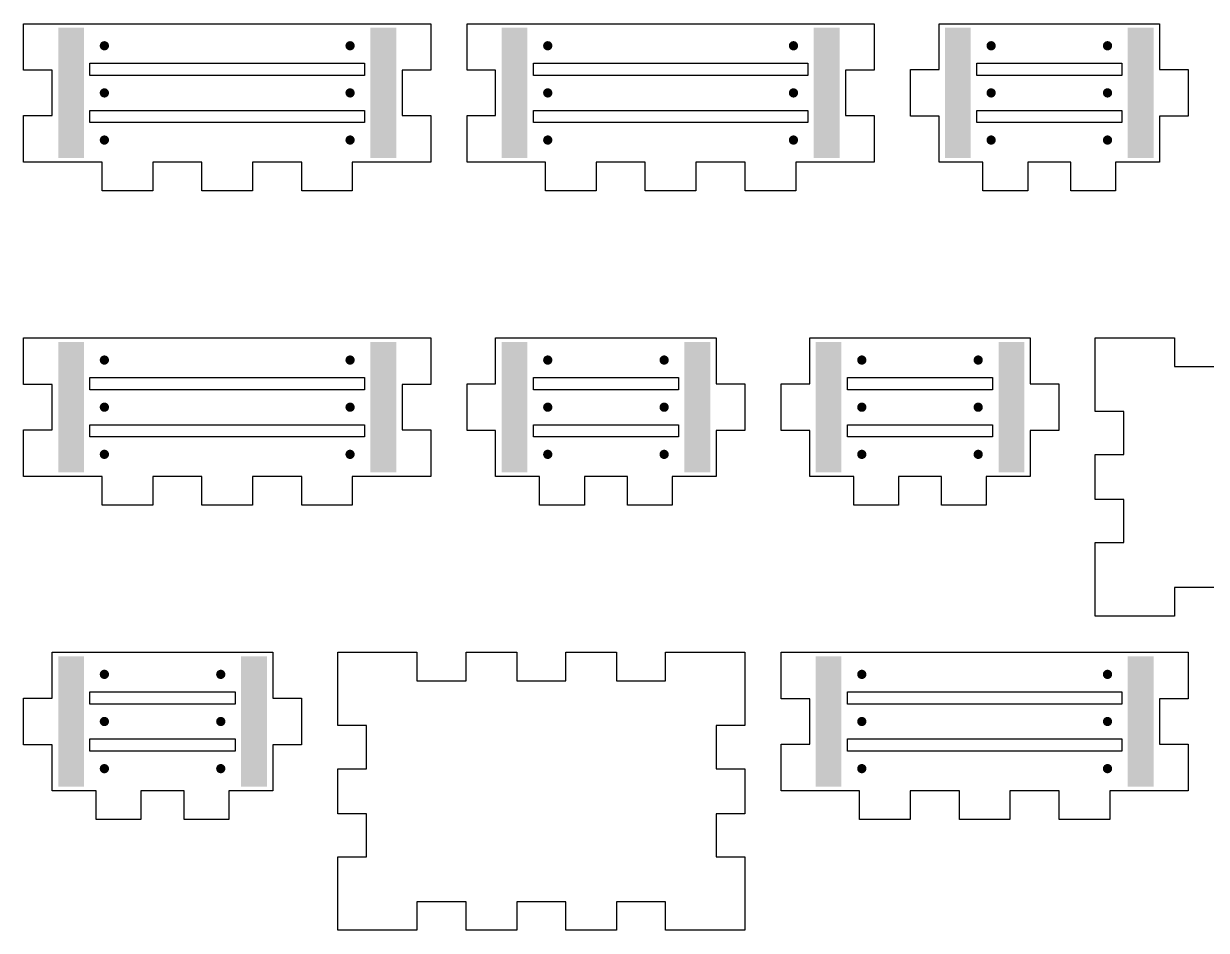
# Model space of a CAD drawing. Header units: millimetres. Extents: x 4 to 294, y 4 to 102.
# Drawn here: x 4 to 132, y 4 to 102 of the extents above; entities that cross this region are included whole.
import ezdxf

# ---------------------------------------------------------------- set-up
doc = ezdxf.new("R2010")
doc.units = ezdxf.units.MM
doc.layers.add('CUT', color=1, linetype='Continuous')
doc.layers.add('RASTER', color=7, linetype='Continuous')

msp = doc.modelspace()

# ---------------------------------------------------------------- hatches: boundary and pattern name
at = {"layer": 'RASTER'}
for points in [[(7.7, 101.6), (10.5, 101.6), (10.5, 87.5), (7.7, 87.5)], [(41.5, 101.6), (44.3, 101.6), (44.3, 87.5), (41.5, 87.5)], [(55.7, 101.6), (58.5, 101.6), (58.5, 87.5), (55.7, 87.5)], [(89.5, 101.6), (92.3, 101.6), (92.3, 87.5), (89.5, 87.5)], [(103.7, 101.6), (106.5, 101.6), (106.5, 87.5), (103.7, 87.5)], [(123.5, 101.6), (126.3, 101.6), (126.3, 87.5), (123.5, 87.5)], [(13.2, 99.65), (13.196, 99.585), (13.183, 99.521), (13.162, 99.459), (13.133, 99.4), (13.097, 99.346), (13.054, 99.296), (13.004, 99.253), (12.95, 99.217), (12.891, 99.188), (12.829, 99.167), (12.765, 99.154), (12.7, 99.15), (12.635, 99.154), (12.571, 99.167), (12.509, 99.188), (12.45, 99.217), (12.396, 99.253), (12.346, 99.296), (12.303, 99.346), (12.267, 99.4), (12.238, 99.459), (12.217, 99.521), (12.204, 99.585), (12.2, 99.65), (12.204, 99.715), (12.217, 99.779), (12.238, 99.841), (12.267, 99.9), (12.303, 99.954), (12.346, 100.004), (12.396, 100.047), (12.45, 100.083), (12.509, 100.112), (12.571, 100.133), (12.635, 100.146), (12.7, 100.15), (12.765, 100.146), (12.829, 100.133), (12.891, 100.112), (12.95, 100.083), (13.004, 100.047), (13.054, 100.004), (13.097, 99.954), (13.133, 99.9), (13.162, 99.841), (13.183, 99.779), (13.196, 99.715)], [(39.8, 99.65), (39.796, 99.585), (39.783, 99.521), (39.762, 99.459), (39.733, 99.4), (39.697, 99.346), (39.654, 99.296), (39.604, 99.253), (39.55, 99.217), (39.491, 99.188), (39.429, 99.167), (39.365, 99.154), (39.3, 99.15), (39.235, 99.154), (39.171, 99.167), (39.109, 99.188), (39.05, 99.217), (38.996, 99.253), (38.946, 99.296), (38.903, 99.346), (38.867, 99.4), (38.838, 99.459), (38.817, 99.521), (38.804, 99.585), (38.8, 99.65), (38.804, 99.715), (38.817, 99.779), (38.838, 99.841), (38.867, 99.9), (38.903, 99.954), (38.946, 100.004), (38.996, 100.047), (39.05, 100.083), (39.109, 100.112), (39.171, 100.133), (39.235, 100.146), (39.3, 100.15), (39.365, 100.146), (39.429, 100.133), (39.491, 100.112), (39.55, 100.083), (39.604, 100.047), (39.654, 100.004), (39.697, 99.954), (39.733, 99.9), (39.762, 99.841), (39.783, 99.779), (39.796, 99.715)], [(61.2, 99.65), (61.196, 99.585), (61.183, 99.521), (61.162, 99.459), (61.133, 99.4), (61.097, 99.346), (61.054, 99.296), (61.004, 99.253), (60.95, 99.217), (60.891, 99.188), (60.829, 99.167), (60.765, 99.154), (60.7, 99.15), (60.635, 99.154), (60.571, 99.167), (60.509, 99.188), (60.45, 99.217), (60.396, 99.253), (60.346, 99.296), (60.303, 99.346), (60.267, 99.4), (60.238, 99.459), (60.217, 99.521), (60.204, 99.585), (60.2, 99.65), (60.204, 99.715), (60.217, 99.779), (60.238, 99.841), (60.267, 99.9), (60.303, 99.954), (60.346, 100.004), (60.396, 100.047), (60.45, 100.083), (60.509, 100.112), (60.571, 100.133), (60.635, 100.146), (60.7, 100.15), (60.765, 100.146), (60.829, 100.133), (60.891, 100.112), (60.95, 100.083), (61.004, 100.047), (61.054, 100.004), (61.097, 99.954), (61.133, 99.9), (61.162, 99.841), (61.183, 99.779), (61.196, 99.715)], [(87.8, 99.65), (87.796, 99.585), (87.783, 99.521), (87.762, 99.459), (87.733, 99.4), (87.697, 99.346), (87.654, 99.296), (87.604, 99.253), (87.55, 99.217), (87.491, 99.188), (87.429, 99.167), (87.365, 99.154), (87.3, 99.15), (87.235, 99.154), (87.171, 99.167), (87.109, 99.188), (87.05, 99.217), (86.996, 99.253), (86.946, 99.296), (86.903, 99.346), (86.867, 99.4), (86.838, 99.459), (86.817, 99.521), (86.804, 99.585), (86.8, 99.65), (86.804, 99.715), (86.817, 99.779), (86.838, 99.841), (86.867, 99.9), (86.903, 99.954), (86.946, 100.004), (86.996, 100.047), (87.05, 100.083), (87.109, 100.112), (87.171, 100.133), (87.235, 100.146), (87.3, 100.15), (87.365, 100.146), (87.429, 100.133), (87.491, 100.112), (87.55, 100.083), (87.604, 100.047), (87.654, 100.004), (87.697, 99.954), (87.733, 99.9), (87.762, 99.841), (87.783, 99.779), (87.796, 99.715)], [(109.2, 99.65), (109.196, 99.585), (109.183, 99.521), (109.162, 99.459), (109.133, 99.4), (109.097, 99.346), (109.054, 99.296), (109.004, 99.253), (108.95, 99.217), (108.891, 99.188), (108.829, 99.167), (108.765, 99.154), (108.7, 99.15), (108.635, 99.154), (108.571, 99.167), (108.509, 99.188), (108.45, 99.217), (108.396, 99.253), (108.346, 99.296), (108.303, 99.346), (108.267, 99.4), (108.238, 99.459), (108.217, 99.521), (108.204, 99.585), (108.2, 99.65), (108.204, 99.715), (108.217, 99.779), (108.238, 99.841), (108.267, 99.9), (108.303, 99.954), (108.346, 100.004), (108.396, 100.047), (108.45, 100.083), (108.509, 100.112), (108.571, 100.133), (108.635, 100.146), (108.7, 100.15), (108.765, 100.146), (108.829, 100.133), (108.891, 100.112), (108.95, 100.083), (109.004, 100.047), (109.054, 100.004), (109.097, 99.954), (109.133, 99.9), (109.162, 99.841), (109.183, 99.779), (109.196, 99.715)], [(121.8, 99.65), (121.796, 99.585), (121.783, 99.521), (121.762, 99.459), (121.733, 99.4), (121.697, 99.346), (121.654, 99.296), (121.604, 99.253), (121.55, 99.217), (121.491, 99.188), (121.429, 99.167), (121.365, 99.154), (121.3, 99.15), (121.235, 99.154), (121.171, 99.167), (121.109, 99.188), (121.05, 99.217), (120.996, 99.253), (120.946, 99.296), (120.903, 99.346), (120.867, 99.4), (120.838, 99.459), (120.817, 99.521), (120.804, 99.585), (120.8, 99.65), (120.804, 99.715), (120.817, 99.779), (120.838, 99.841), (120.867, 99.9), (120.903, 99.954), (120.946, 100.004), (120.996, 100.047), (121.05, 100.083), (121.109, 100.112), (121.171, 100.133), (121.235, 100.146), (121.3, 100.15), (121.365, 100.146), (121.429, 100.133), (121.491, 100.112), (121.55, 100.083), (121.604, 100.047), (121.654, 100.004), (121.697, 99.954), (121.733, 99.9), (121.762, 99.841), (121.783, 99.779), (121.796, 99.715)], [(13.2, 94.55), (13.196, 94.485), (13.183, 94.421), (13.162, 94.359), (13.133, 94.3), (13.097, 94.246), (13.054, 94.196), (13.004, 94.153), (12.95, 94.117), (12.891, 94.088), (12.829, 94.067), (12.765, 94.054), (12.7, 94.05), (12.635, 94.054), (12.571, 94.067), (12.509, 94.088), (12.45, 94.117), (12.396, 94.153), (12.346, 94.196), (12.303, 94.246), (12.267, 94.3), (12.238, 94.359), (12.217, 94.421), (12.204, 94.485), (12.2, 94.55), (12.204, 94.615), (12.217, 94.679), (12.238, 94.741), (12.267, 94.8), (12.303, 94.854), (12.346, 94.904), (12.396, 94.947), (12.45, 94.983), (12.509, 95.012), (12.571, 95.033), (12.635, 95.046), (12.7, 95.05), (12.765, 95.046), (12.829, 95.033), (12.891, 95.012), (12.95, 94.983), (13.004, 94.947), (13.054, 94.904), (13.097, 94.854), (13.133, 94.8), (13.162, 94.741), (13.183, 94.679), (13.196, 94.615)], [(39.8, 94.55), (39.796, 94.485), (39.783, 94.421), (39.762, 94.359), (39.733, 94.3), (39.697, 94.246), (39.654, 94.196), (39.604, 94.153), (39.55, 94.117), (39.491, 94.088), (39.429, 94.067), (39.365, 94.054), (39.3, 94.05), (39.235, 94.054), (39.171, 94.067), (39.109, 94.088), (39.05, 94.117), (38.996, 94.153), (38.946, 94.196), (38.903, 94.246), (38.867, 94.3), (38.838, 94.359), (38.817, 94.421), (38.804, 94.485), (38.8, 94.55), (38.804, 94.615), (38.817, 94.679), (38.838, 94.741), (38.867, 94.8), (38.903, 94.854), (38.946, 94.904), (38.996, 94.947), (39.05, 94.983), (39.109, 95.012), (39.171, 95.033), (39.235, 95.046), (39.3, 95.05), (39.365, 95.046), (39.429, 95.033), (39.491, 95.012), (39.55, 94.983), (39.604, 94.947), (39.654, 94.904), (39.697, 94.854), (39.733, 94.8), (39.762, 94.741), (39.783, 94.679), (39.796, 94.615)], [(61.2, 94.55), (61.196, 94.485), (61.183, 94.421), (61.162, 94.359), (61.133, 94.3), (61.097, 94.246), (61.054, 94.196), (61.004, 94.153), (60.95, 94.117), (60.891, 94.088), (60.829, 94.067), (60.765, 94.054), (60.7, 94.05), (60.635, 94.054), (60.571, 94.067), (60.509, 94.088), (60.45, 94.117), (60.396, 94.153), (60.346, 94.196), (60.303, 94.246), (60.267, 94.3), (60.238, 94.359), (60.217, 94.421), (60.204, 94.485), (60.2, 94.55), (60.204, 94.615), (60.217, 94.679), (60.238, 94.741), (60.267, 94.8), (60.303, 94.854), (60.346, 94.904), (60.396, 94.947), (60.45, 94.983), (60.509, 95.012), (60.571, 95.033), (60.635, 95.046), (60.7, 95.05), (60.765, 95.046), (60.829, 95.033), (60.891, 95.012), (60.95, 94.983), (61.004, 94.947), (61.054, 94.904), (61.097, 94.854), (61.133, 94.8), (61.162, 94.741), (61.183, 94.679), (61.196, 94.615)], [(87.8, 94.55), (87.796, 94.485), (87.783, 94.421), (87.762, 94.359), (87.733, 94.3), (87.697, 94.246), (87.654, 94.196), (87.604, 94.153), (87.55, 94.117), (87.491, 94.088), (87.429, 94.067), (87.365, 94.054), (87.3, 94.05), (87.235, 94.054), (87.171, 94.067), (87.109, 94.088), (87.05, 94.117), (86.996, 94.153), (86.946, 94.196), (86.903, 94.246), (86.867, 94.3), (86.838, 94.359), (86.817, 94.421), (86.804, 94.485), (86.8, 94.55), (86.804, 94.615), (86.817, 94.679), (86.838, 94.741), (86.867, 94.8), (86.903, 94.854), (86.946, 94.904), (86.996, 94.947), (87.05, 94.983), (87.109, 95.012), (87.171, 95.033), (87.235, 95.046), (87.3, 95.05), (87.365, 95.046), (87.429, 95.033), (87.491, 95.012), (87.55, 94.983), (87.604, 94.947), (87.654, 94.904), (87.697, 94.854), (87.733, 94.8), (87.762, 94.741), (87.783, 94.679), (87.796, 94.615)], [(109.2, 94.55), (109.196, 94.485), (109.183, 94.421), (109.162, 94.359), (109.133, 94.3), (109.097, 94.246), (109.054, 94.196), (109.004, 94.153), (108.95, 94.117), (108.891, 94.088), (108.829, 94.067), (108.765, 94.054), (108.7, 94.05), (108.635, 94.054), (108.571, 94.067), (108.509, 94.088), (108.45, 94.117), (108.396, 94.153), (108.346, 94.196), (108.303, 94.246), (108.267, 94.3), (108.238, 94.359), (108.217, 94.421), (108.204, 94.485), (108.2, 94.55), (108.204, 94.615), (108.217, 94.679), (108.238, 94.741), (108.267, 94.8), (108.303, 94.854), (108.346, 94.904), (108.396, 94.947), (108.45, 94.983), (108.509, 95.012), (108.571, 95.033), (108.635, 95.046), (108.7, 95.05), (108.765, 95.046), (108.829, 95.033), (108.891, 95.012), (108.95, 94.983), (109.004, 94.947), (109.054, 94.904), (109.097, 94.854), (109.133, 94.8), (109.162, 94.741), (109.183, 94.679), (109.196, 94.615)], [(121.8, 94.55), (121.796, 94.485), (121.783, 94.421), (121.762, 94.359), (121.733, 94.3), (121.697, 94.246), (121.654, 94.196), (121.604, 94.153), (121.55, 94.117), (121.491, 94.088), (121.429, 94.067), (121.365, 94.054), (121.3, 94.05), (121.235, 94.054), (121.171, 94.067), (121.109, 94.088), (121.05, 94.117), (120.996, 94.153), (120.946, 94.196), (120.903, 94.246), (120.867, 94.3), (120.838, 94.359), (120.817, 94.421), (120.804, 94.485), (120.8, 94.55), (120.804, 94.615), (120.817, 94.679), (120.838, 94.741), (120.867, 94.8), (120.903, 94.854), (120.946, 94.904), (120.996, 94.947), (121.05, 94.983), (121.109, 95.012), (121.171, 95.033), (121.235, 95.046), (121.3, 95.05), (121.365, 95.046), (121.429, 95.033), (121.491, 95.012), (121.55, 94.983), (121.604, 94.947), (121.654, 94.904), (121.697, 94.854), (121.733, 94.8), (121.762, 94.741), (121.783, 94.679), (121.796, 94.615)], [(13.2, 89.45), (13.196, 89.385), (13.183, 89.321), (13.162, 89.259), (13.133, 89.2), (13.097, 89.146), (13.054, 89.096), (13.004, 89.053), (12.95, 89.017), (12.891, 88.988), (12.829, 88.967), (12.765, 88.954), (12.7, 88.95), (12.635, 88.954), (12.571, 88.967), (12.509, 88.988), (12.45, 89.017), (12.396, 89.053), (12.346, 89.096), (12.303, 89.146), (12.267, 89.2), (12.238, 89.259), (12.217, 89.321), (12.204, 89.385), (12.2, 89.45), (12.204, 89.515), (12.217, 89.579), (12.238, 89.641), (12.267, 89.7), (12.303, 89.754), (12.346, 89.804), (12.396, 89.847), (12.45, 89.883), (12.509, 89.912), (12.571, 89.933), (12.635, 89.946), (12.7, 89.95), (12.765, 89.946), (12.829, 89.933), (12.891, 89.912), (12.95, 89.883), (13.004, 89.847), (13.054, 89.804), (13.097, 89.754), (13.133, 89.7), (13.162, 89.641), (13.183, 89.579), (13.196, 89.515)], [(39.8, 89.45), (39.796, 89.385), (39.783, 89.321), (39.762, 89.259), (39.733, 89.2), (39.697, 89.146), (39.654, 89.096), (39.604, 89.053), (39.55, 89.017), (39.491, 88.988), (39.429, 88.967), (39.365, 88.954), (39.3, 88.95), (39.235, 88.954), (39.171, 88.967), (39.109, 88.988), (39.05, 89.017), (38.996, 89.053), (38.946, 89.096), (38.903, 89.146), (38.867, 89.2), (38.838, 89.259), (38.817, 89.321), (38.804, 89.385), (38.8, 89.45), (38.804, 89.515), (38.817, 89.579), (38.838, 89.641), (38.867, 89.7), (38.903, 89.754), (38.946, 89.804), (38.996, 89.847), (39.05, 89.883), (39.109, 89.912), (39.171, 89.933), (39.235, 89.946), (39.3, 89.95), (39.365, 89.946), (39.429, 89.933), (39.491, 89.912), (39.55, 89.883), (39.604, 89.847), (39.654, 89.804), (39.697, 89.754), (39.733, 89.7), (39.762, 89.641), (39.783, 89.579), (39.796, 89.515)], [(61.2, 89.45), (61.196, 89.385), (61.183, 89.321), (61.162, 89.259), (61.133, 89.2), (61.097, 89.146), (61.054, 89.096), (61.004, 89.053), (60.95, 89.017), (60.891, 88.988), (60.829, 88.967), (60.765, 88.954), (60.7, 88.95), (60.635, 88.954), (60.571, 88.967), (60.509, 88.988), (60.45, 89.017), (60.396, 89.053), (60.346, 89.096), (60.303, 89.146), (60.267, 89.2), (60.238, 89.259), (60.217, 89.321), (60.204, 89.385), (60.2, 89.45), (60.204, 89.515), (60.217, 89.579), (60.238, 89.641), (60.267, 89.7), (60.303, 89.754), (60.346, 89.804), (60.396, 89.847), (60.45, 89.883), (60.509, 89.912), (60.571, 89.933), (60.635, 89.946), (60.7, 89.95), (60.765, 89.946), (60.829, 89.933), (60.891, 89.912), (60.95, 89.883), (61.004, 89.847), (61.054, 89.804), (61.097, 89.754), (61.133, 89.7), (61.162, 89.641), (61.183, 89.579), (61.196, 89.515)], [(87.8, 89.45), (87.796, 89.385), (87.783, 89.321), (87.762, 89.259), (87.733, 89.2), (87.697, 89.146), (87.654, 89.096), (87.604, 89.053), (87.55, 89.017), (87.491, 88.988), (87.429, 88.967), (87.365, 88.954), (87.3, 88.95), (87.235, 88.954), (87.171, 88.967), (87.109, 88.988), (87.05, 89.017), (86.996, 89.053), (86.946, 89.096), (86.903, 89.146), (86.867, 89.2), (86.838, 89.259), (86.817, 89.321), (86.804, 89.385), (86.8, 89.45), (86.804, 89.515), (86.817, 89.579), (86.838, 89.641), (86.867, 89.7), (86.903, 89.754), (86.946, 89.804), (86.996, 89.847), (87.05, 89.883), (87.109, 89.912), (87.171, 89.933), (87.235, 89.946), (87.3, 89.95), (87.365, 89.946), (87.429, 89.933), (87.491, 89.912), (87.55, 89.883), (87.604, 89.847), (87.654, 89.804), (87.697, 89.754), (87.733, 89.7), (87.762, 89.641), (87.783, 89.579), (87.796, 89.515)], [(109.2, 89.45), (109.196, 89.385), (109.183, 89.321), (109.162, 89.259), (109.133, 89.2), (109.097, 89.146), (109.054, 89.096), (109.004, 89.053), (108.95, 89.017), (108.891, 88.988), (108.829, 88.967), (108.765, 88.954), (108.7, 88.95), (108.635, 88.954), (108.571, 88.967), (108.509, 88.988), (108.45, 89.017), (108.396, 89.053), (108.346, 89.096), (108.303, 89.146), (108.267, 89.2), (108.238, 89.259), (108.217, 89.321), (108.204, 89.385), (108.2, 89.45), (108.204, 89.515), (108.217, 89.579), (108.238, 89.641), (108.267, 89.7), (108.303, 89.754), (108.346, 89.804), (108.396, 89.847), (108.45, 89.883), (108.509, 89.912), (108.571, 89.933), (108.635, 89.946), (108.7, 89.95), (108.765, 89.946), (108.829, 89.933), (108.891, 89.912), (108.95, 89.883), (109.004, 89.847), (109.054, 89.804), (109.097, 89.754), (109.133, 89.7), (109.162, 89.641), (109.183, 89.579), (109.196, 89.515)], [(121.8, 89.45), (121.796, 89.385), (121.783, 89.321), (121.762, 89.259), (121.733, 89.2), (121.697, 89.146), (121.654, 89.096), (121.604, 89.053), (121.55, 89.017), (121.491, 88.988), (121.429, 88.967), (121.365, 88.954), (121.3, 88.95), (121.235, 88.954), (121.171, 88.967), (121.109, 88.988), (121.05, 89.017), (120.996, 89.053), (120.946, 89.096), (120.903, 89.146), (120.867, 89.2), (120.838, 89.259), (120.817, 89.321), (120.804, 89.385), (120.8, 89.45), (120.804, 89.515), (120.817, 89.579), (120.838, 89.641), (120.867, 89.7), (120.903, 89.754), (120.946, 89.804), (120.996, 89.847), (121.05, 89.883), (121.109, 89.912), (121.171, 89.933), (121.235, 89.946), (121.3, 89.95), (121.365, 89.946), (121.429, 89.933), (121.491, 89.912), (121.55, 89.883), (121.604, 89.847), (121.654, 89.804), (121.697, 89.754), (121.733, 89.7), (121.762, 89.641), (121.783, 89.579), (121.796, 89.515)], [(7.7, 67.6), (10.5, 67.6), (10.5, 53.5), (7.7, 53.5)], [(41.5, 67.6), (44.3, 67.6), (44.3, 53.5), (41.5, 53.5)], [(55.7, 67.6), (58.5, 67.6), (58.5, 53.5), (55.7, 53.5)], [(75.5, 67.6), (78.3, 67.6), (78.3, 53.5), (75.5, 53.5)], [(89.7, 67.6), (92.5, 67.6), (92.5, 53.5), (89.7, 53.5)], [(109.5, 67.6), (112.3, 67.6), (112.3, 53.5), (109.5, 53.5)], [(13.2, 65.65), (13.196, 65.585), (13.183, 65.521), (13.162, 65.459), (13.133, 65.4), (13.097, 65.346), (13.054, 65.296), (13.004, 65.253), (12.95, 65.217), (12.891, 65.188), (12.829, 65.167), (12.765, 65.154), (12.7, 65.15), (12.635, 65.154), (12.571, 65.167), (12.509, 65.188), (12.45, 65.217), (12.396, 65.253), (12.346, 65.296), (12.303, 65.346), (12.267, 65.4), (12.238, 65.459), (12.217, 65.521), (12.204, 65.585), (12.2, 65.65), (12.204, 65.715), (12.217, 65.779), (12.238, 65.841), (12.267, 65.9), (12.303, 65.954), (12.346, 66.004), (12.396, 66.047), (12.45, 66.083), (12.509, 66.112), (12.571, 66.133), (12.635, 66.146), (12.7, 66.15), (12.765, 66.146), (12.829, 66.133), (12.891, 66.112), (12.95, 66.083), (13.004, 66.047), (13.054, 66.004), (13.097, 65.954), (13.133, 65.9), (13.162, 65.841), (13.183, 65.779), (13.196, 65.715)], [(39.8, 65.65), (39.796, 65.585), (39.783, 65.521), (39.762, 65.459), (39.733, 65.4), (39.697, 65.346), (39.654, 65.296), (39.604, 65.253), (39.55, 65.217), (39.491, 65.188), (39.429, 65.167), (39.365, 65.154), (39.3, 65.15), (39.235, 65.154), (39.171, 65.167), (39.109, 65.188), (39.05, 65.217), (38.996, 65.253), (38.946, 65.296), (38.903, 65.346), (38.867, 65.4), (38.838, 65.459), (38.817, 65.521), (38.804, 65.585), (38.8, 65.65), (38.804, 65.715), (38.817, 65.779), (38.838, 65.841), (38.867, 65.9), (38.903, 65.954), (38.946, 66.004), (38.996, 66.047), (39.05, 66.083), (39.109, 66.112), (39.171, 66.133), (39.235, 66.146), (39.3, 66.15), (39.365, 66.146), (39.429, 66.133), (39.491, 66.112), (39.55, 66.083), (39.604, 66.047), (39.654, 66.004), (39.697, 65.954), (39.733, 65.9), (39.762, 65.841), (39.783, 65.779), (39.796, 65.715)], [(61.2, 65.65), (61.196, 65.585), (61.183, 65.521), (61.162, 65.459), (61.133, 65.4), (61.097, 65.346), (61.054, 65.296), (61.004, 65.253), (60.95, 65.217), (60.891, 65.188), (60.829, 65.167), (60.765, 65.154), (60.7, 65.15), (60.635, 65.154), (60.571, 65.167), (60.509, 65.188), (60.45, 65.217), (60.396, 65.253), (60.346, 65.296), (60.303, 65.346), (60.267, 65.4), (60.238, 65.459), (60.217, 65.521), (60.204, 65.585), (60.2, 65.65), (60.204, 65.715), (60.217, 65.779), (60.238, 65.841), (60.267, 65.9), (60.303, 65.954), (60.346, 66.004), (60.396, 66.047), (60.45, 66.083), (60.509, 66.112), (60.571, 66.133), (60.635, 66.146), (60.7, 66.15), (60.765, 66.146), (60.829, 66.133), (60.891, 66.112), (60.95, 66.083), (61.004, 66.047), (61.054, 66.004), (61.097, 65.954), (61.133, 65.9), (61.162, 65.841), (61.183, 65.779), (61.196, 65.715)], [(73.8, 65.65), (73.796, 65.585), (73.783, 65.521), (73.762, 65.459), (73.733, 65.4), (73.697, 65.346), (73.654, 65.296), (73.604, 65.253), (73.55, 65.217), (73.491, 65.188), (73.429, 65.167), (73.365, 65.154), (73.3, 65.15), (73.235, 65.154), (73.171, 65.167), (73.109, 65.188), (73.05, 65.217), (72.996, 65.253), (72.946, 65.296), (72.903, 65.346), (72.867, 65.4), (72.838, 65.459), (72.817, 65.521), (72.804, 65.585), (72.8, 65.65), (72.804, 65.715), (72.817, 65.779), (72.838, 65.841), (72.867, 65.9), (72.903, 65.954), (72.946, 66.004), (72.996, 66.047), (73.05, 66.083), (73.109, 66.112), (73.171, 66.133), (73.235, 66.146), (73.3, 66.15), (73.365, 66.146), (73.429, 66.133), (73.491, 66.112), (73.55, 66.083), (73.604, 66.047), (73.654, 66.004), (73.697, 65.954), (73.733, 65.9), (73.762, 65.841), (73.783, 65.779), (73.796, 65.715)], [(95.2, 65.65), (95.196, 65.585), (95.183, 65.521), (95.162, 65.459), (95.133, 65.4), (95.097, 65.346), (95.054, 65.296), (95.004, 65.253), (94.95, 65.217), (94.891, 65.188), (94.829, 65.167), (94.765, 65.154), (94.7, 65.15), (94.635, 65.154), (94.571, 65.167), (94.509, 65.188), (94.45, 65.217), (94.396, 65.253), (94.346, 65.296), (94.303, 65.346), (94.267, 65.4), (94.238, 65.459), (94.217, 65.521), (94.204, 65.585), (94.2, 65.65), (94.204, 65.715), (94.217, 65.779), (94.238, 65.841), (94.267, 65.9), (94.303, 65.954), (94.346, 66.004), (94.396, 66.047), (94.45, 66.083), (94.509, 66.112), (94.571, 66.133), (94.635, 66.146), (94.7, 66.15), (94.765, 66.146), (94.829, 66.133), (94.891, 66.112), (94.95, 66.083), (95.004, 66.047), (95.054, 66.004), (95.097, 65.954), (95.133, 65.9), (95.162, 65.841), (95.183, 65.779), (95.196, 65.715)], [(107.8, 65.65), (107.796, 65.585), (107.783, 65.521), (107.762, 65.459), (107.733, 65.4), (107.697, 65.346), (107.654, 65.296), (107.604, 65.253), (107.55, 65.217), (107.491, 65.188), (107.429, 65.167), (107.365, 65.154), (107.3, 65.15), (107.235, 65.154), (107.171, 65.167), (107.109, 65.188), (107.05, 65.217), (106.996, 65.253), (106.946, 65.296), (106.903, 65.346), (106.867, 65.4), (106.838, 65.459), (106.817, 65.521), (106.804, 65.585), (106.8, 65.65), (106.804, 65.715), (106.817, 65.779), (106.838, 65.841), (106.867, 65.9), (106.903, 65.954), (106.946, 66.004), (106.996, 66.047), (107.05, 66.083), (107.109, 66.112), (107.171, 66.133), (107.235, 66.146), (107.3, 66.15), (107.365, 66.146), (107.429, 66.133), (107.491, 66.112), (107.55, 66.083), (107.604, 66.047), (107.654, 66.004), (107.697, 65.954), (107.733, 65.9), (107.762, 65.841), (107.783, 65.779), (107.796, 65.715)], [(13.2, 60.55), (13.196, 60.485), (13.183, 60.421), (13.162, 60.359), (13.133, 60.3), (13.097, 60.246), (13.054, 60.196), (13.004, 60.153), (12.95, 60.117), (12.891, 60.088), (12.829, 60.067), (12.765, 60.054), (12.7, 60.05), (12.635, 60.054), (12.571, 60.067), (12.509, 60.088), (12.45, 60.117), (12.396, 60.153), (12.346, 60.196), (12.303, 60.246), (12.267, 60.3), (12.238, 60.359), (12.217, 60.421), (12.204, 60.485), (12.2, 60.55), (12.204, 60.615), (12.217, 60.679), (12.238, 60.741), (12.267, 60.8), (12.303, 60.854), (12.346, 60.904), (12.396, 60.947), (12.45, 60.983), (12.509, 61.012), (12.571, 61.033), (12.635, 61.046), (12.7, 61.05), (12.765, 61.046), (12.829, 61.033), (12.891, 61.012), (12.95, 60.983), (13.004, 60.947), (13.054, 60.904), (13.097, 60.854), (13.133, 60.8), (13.162, 60.741), (13.183, 60.679), (13.196, 60.615)], [(39.8, 60.55), (39.796, 60.485), (39.783, 60.421), (39.762, 60.359), (39.733, 60.3), (39.697, 60.246), (39.654, 60.196), (39.604, 60.153), (39.55, 60.117), (39.491, 60.088), (39.429, 60.067), (39.365, 60.054), (39.3, 60.05), (39.235, 60.054), (39.171, 60.067), (39.109, 60.088), (39.05, 60.117), (38.996, 60.153), (38.946, 60.196), (38.903, 60.246), (38.867, 60.3), (38.838, 60.359), (38.817, 60.421), (38.804, 60.485), (38.8, 60.55), (38.804, 60.615), (38.817, 60.679), (38.838, 60.741), (38.867, 60.8), (38.903, 60.854), (38.946, 60.904), (38.996, 60.947), (39.05, 60.983), (39.109, 61.012), (39.171, 61.033), (39.235, 61.046), (39.3, 61.05), (39.365, 61.046), (39.429, 61.033), (39.491, 61.012), (39.55, 60.983), (39.604, 60.947), (39.654, 60.904), (39.697, 60.854), (39.733, 60.8), (39.762, 60.741), (39.783, 60.679), (39.796, 60.615)], [(61.2, 60.55), (61.196, 60.485), (61.183, 60.421), (61.162, 60.359), (61.133, 60.3), (61.097, 60.246), (61.054, 60.196), (61.004, 60.153), (60.95, 60.117), (60.891, 60.088), (60.829, 60.067), (60.765, 60.054), (60.7, 60.05), (60.635, 60.054), (60.571, 60.067), (60.509, 60.088), (60.45, 60.117), (60.396, 60.153), (60.346, 60.196), (60.303, 60.246), (60.267, 60.3), (60.238, 60.359), (60.217, 60.421), (60.204, 60.485), (60.2, 60.55), (60.204, 60.615), (60.217, 60.679), (60.238, 60.741), (60.267, 60.8), (60.303, 60.854), (60.346, 60.904), (60.396, 60.947), (60.45, 60.983), (60.509, 61.012), (60.571, 61.033), (60.635, 61.046), (60.7, 61.05), (60.765, 61.046), (60.829, 61.033), (60.891, 61.012), (60.95, 60.983), (61.004, 60.947), (61.054, 60.904), (61.097, 60.854), (61.133, 60.8), (61.162, 60.741), (61.183, 60.679), (61.196, 60.615)], [(73.8, 60.55), (73.796, 60.485), (73.783, 60.421), (73.762, 60.359), (73.733, 60.3), (73.697, 60.246), (73.654, 60.196), (73.604, 60.153), (73.55, 60.117), (73.491, 60.088), (73.429, 60.067), (73.365, 60.054), (73.3, 60.05), (73.235, 60.054), (73.171, 60.067), (73.109, 60.088), (73.05, 60.117), (72.996, 60.153), (72.946, 60.196), (72.903, 60.246), (72.867, 60.3), (72.838, 60.359), (72.817, 60.421), (72.804, 60.485), (72.8, 60.55), (72.804, 60.615), (72.817, 60.679), (72.838, 60.741), (72.867, 60.8), (72.903, 60.854), (72.946, 60.904), (72.996, 60.947), (73.05, 60.983), (73.109, 61.012), (73.171, 61.033), (73.235, 61.046), (73.3, 61.05), (73.365, 61.046), (73.429, 61.033), (73.491, 61.012), (73.55, 60.983), (73.604, 60.947), (73.654, 60.904), (73.697, 60.854), (73.733, 60.8), (73.762, 60.741), (73.783, 60.679), (73.796, 60.615)], [(95.2, 60.55), (95.196, 60.485), (95.183, 60.421), (95.162, 60.359), (95.133, 60.3), (95.097, 60.246), (95.054, 60.196), (95.004, 60.153), (94.95, 60.117), (94.891, 60.088), (94.829, 60.067), (94.765, 60.054), (94.7, 60.05), (94.635, 60.054), (94.571, 60.067), (94.509, 60.088), (94.45, 60.117), (94.396, 60.153), (94.346, 60.196), (94.303, 60.246), (94.267, 60.3), (94.238, 60.359), (94.217, 60.421), (94.204, 60.485), (94.2, 60.55), (94.204, 60.615), (94.217, 60.679), (94.238, 60.741), (94.267, 60.8), (94.303, 60.854), (94.346, 60.904), (94.396, 60.947), (94.45, 60.983), (94.509, 61.012), (94.571, 61.033), (94.635, 61.046), (94.7, 61.05), (94.765, 61.046), (94.829, 61.033), (94.891, 61.012), (94.95, 60.983), (95.004, 60.947), (95.054, 60.904), (95.097, 60.854), (95.133, 60.8), (95.162, 60.741), (95.183, 60.679), (95.196, 60.615)], [(107.8, 60.55), (107.796, 60.485), (107.783, 60.421), (107.762, 60.359), (107.733, 60.3), (107.697, 60.246), (107.654, 60.196), (107.604, 60.153), (107.55, 60.117), (107.491, 60.088), (107.429, 60.067), (107.365, 60.054), (107.3, 60.05), (107.235, 60.054), (107.171, 60.067), (107.109, 60.088), (107.05, 60.117), (106.996, 60.153), (106.946, 60.196), (106.903, 60.246), (106.867, 60.3), (106.838, 60.359), (106.817, 60.421), (106.804, 60.485), (106.8, 60.55), (106.804, 60.615), (106.817, 60.679), (106.838, 60.741), (106.867, 60.8), (106.903, 60.854), (106.946, 60.904), (106.996, 60.947), (107.05, 60.983), (107.109, 61.012), (107.171, 61.033), (107.235, 61.046), (107.3, 61.05), (107.365, 61.046), (107.429, 61.033), (107.491, 61.012), (107.55, 60.983), (107.604, 60.947), (107.654, 60.904), (107.697, 60.854), (107.733, 60.8), (107.762, 60.741), (107.783, 60.679), (107.796, 60.615)], [(13.2, 55.45), (13.196, 55.385), (13.183, 55.321), (13.162, 55.259), (13.133, 55.2), (13.097, 55.146), (13.054, 55.096), (13.004, 55.053), (12.95, 55.017), (12.891, 54.988), (12.829, 54.967), (12.765, 54.954), (12.7, 54.95), (12.635, 54.954), (12.571, 54.967), (12.509, 54.988), (12.45, 55.017), (12.396, 55.053), (12.346, 55.096), (12.303, 55.146), (12.267, 55.2), (12.238, 55.259), (12.217, 55.321), (12.204, 55.385), (12.2, 55.45), (12.204, 55.515), (12.217, 55.579), (12.238, 55.641), (12.267, 55.7), (12.303, 55.754), (12.346, 55.804), (12.396, 55.847), (12.45, 55.883), (12.509, 55.912), (12.571, 55.933), (12.635, 55.946), (12.7, 55.95), (12.765, 55.946), (12.829, 55.933), (12.891, 55.912), (12.95, 55.883), (13.004, 55.847), (13.054, 55.804), (13.097, 55.754), (13.133, 55.7), (13.162, 55.641), (13.183, 55.579), (13.196, 55.515)], [(39.8, 55.45), (39.796, 55.385), (39.783, 55.321), (39.762, 55.259), (39.733, 55.2), (39.697, 55.146), (39.654, 55.096), (39.604, 55.053), (39.55, 55.017), (39.491, 54.988), (39.429, 54.967), (39.365, 54.954), (39.3, 54.95), (39.235, 54.954), (39.171, 54.967), (39.109, 54.988), (39.05, 55.017), (38.996, 55.053), (38.946, 55.096), (38.903, 55.146), (38.867, 55.2), (38.838, 55.259), (38.817, 55.321), (38.804, 55.385), (38.8, 55.45), (38.804, 55.515), (38.817, 55.579), (38.838, 55.641), (38.867, 55.7), (38.903, 55.754), (38.946, 55.804), (38.996, 55.847), (39.05, 55.883), (39.109, 55.912), (39.171, 55.933), (39.235, 55.946), (39.3, 55.95), (39.365, 55.946), (39.429, 55.933), (39.491, 55.912), (39.55, 55.883), (39.604, 55.847), (39.654, 55.804), (39.697, 55.754), (39.733, 55.7), (39.762, 55.641), (39.783, 55.579), (39.796, 55.515)], [(61.2, 55.45), (61.196, 55.385), (61.183, 55.321), (61.162, 55.259), (61.133, 55.2), (61.097, 55.146), (61.054, 55.096), (61.004, 55.053), (60.95, 55.017), (60.891, 54.988), (60.829, 54.967), (60.765, 54.954), (60.7, 54.95), (60.635, 54.954), (60.571, 54.967), (60.509, 54.988), (60.45, 55.017), (60.396, 55.053), (60.346, 55.096), (60.303, 55.146), (60.267, 55.2), (60.238, 55.259), (60.217, 55.321), (60.204, 55.385), (60.2, 55.45), (60.204, 55.515), (60.217, 55.579), (60.238, 55.641), (60.267, 55.7), (60.303, 55.754), (60.346, 55.804), (60.396, 55.847), (60.45, 55.883), (60.509, 55.912), (60.571, 55.933), (60.635, 55.946), (60.7, 55.95), (60.765, 55.946), (60.829, 55.933), (60.891, 55.912), (60.95, 55.883), (61.004, 55.847), (61.054, 55.804), (61.097, 55.754), (61.133, 55.7), (61.162, 55.641), (61.183, 55.579), (61.196, 55.515)], [(73.8, 55.45), (73.796, 55.385), (73.783, 55.321), (73.762, 55.259), (73.733, 55.2), (73.697, 55.146), (73.654, 55.096), (73.604, 55.053), (73.55, 55.017), (73.491, 54.988), (73.429, 54.967), (73.365, 54.954), (73.3, 54.95), (73.235, 54.954), (73.171, 54.967), (73.109, 54.988), (73.05, 55.017), (72.996, 55.053), (72.946, 55.096), (72.903, 55.146), (72.867, 55.2), (72.838, 55.259), (72.817, 55.321), (72.804, 55.385), (72.8, 55.45), (72.804, 55.515), (72.817, 55.579), (72.838, 55.641), (72.867, 55.7), (72.903, 55.754), (72.946, 55.804), (72.996, 55.847), (73.05, 55.883), (73.109, 55.912), (73.171, 55.933), (73.235, 55.946), (73.3, 55.95), (73.365, 55.946), (73.429, 55.933), (73.491, 55.912), (73.55, 55.883), (73.604, 55.847), (73.654, 55.804), (73.697, 55.754), (73.733, 55.7), (73.762, 55.641), (73.783, 55.579), (73.796, 55.515)], [(95.2, 55.45), (95.196, 55.385), (95.183, 55.321), (95.162, 55.259), (95.133, 55.2), (95.097, 55.146), (95.054, 55.096), (95.004, 55.053), (94.95, 55.017), (94.891, 54.988), (94.829, 54.967), (94.765, 54.954), (94.7, 54.95), (94.635, 54.954), (94.571, 54.967), (94.509, 54.988), (94.45, 55.017), (94.396, 55.053), (94.346, 55.096), (94.303, 55.146), (94.267, 55.2), (94.238, 55.259), (94.217, 55.321), (94.204, 55.385), (94.2, 55.45), (94.204, 55.515), (94.217, 55.579), (94.238, 55.641), (94.267, 55.7), (94.303, 55.754), (94.346, 55.804), (94.396, 55.847), (94.45, 55.883), (94.509, 55.912), (94.571, 55.933), (94.635, 55.946), (94.7, 55.95), (94.765, 55.946), (94.829, 55.933), (94.891, 55.912), (94.95, 55.883), (95.004, 55.847), (95.054, 55.804), (95.097, 55.754), (95.133, 55.7), (95.162, 55.641), (95.183, 55.579), (95.196, 55.515)], [(107.8, 55.45), (107.796, 55.385), (107.783, 55.321), (107.762, 55.259), (107.733, 55.2), (107.697, 55.146), (107.654, 55.096), (107.604, 55.053), (107.55, 55.017), (107.491, 54.988), (107.429, 54.967), (107.365, 54.954), (107.3, 54.95), (107.235, 54.954), (107.171, 54.967), (107.109, 54.988), (107.05, 55.017), (106.996, 55.053), (106.946, 55.096), (106.903, 55.146), (106.867, 55.2), (106.838, 55.259), (106.817, 55.321), (106.804, 55.385), (106.8, 55.45), (106.804, 55.515), (106.817, 55.579), (106.838, 55.641), (106.867, 55.7), (106.903, 55.754), (106.946, 55.804), (106.996, 55.847), (107.05, 55.883), (107.109, 55.912), (107.171, 55.933), (107.235, 55.946), (107.3, 55.95), (107.365, 55.946), (107.429, 55.933), (107.491, 55.912), (107.55, 55.883), (107.604, 55.847), (107.654, 55.804), (107.697, 55.754), (107.733, 55.7), (107.762, 55.641), (107.783, 55.579), (107.796, 55.515)], [(7.7, 33.6), (10.5, 33.6), (10.5, 19.5), (7.7, 19.5)], [(27.5, 33.6), (30.3, 33.6), (30.3, 19.5), (27.5, 19.5)], [(89.7, 33.6), (92.5, 33.6), (92.5, 19.5), (89.7, 19.5)], [(123.5, 33.6), (126.3, 33.6), (126.3, 19.5), (123.5, 19.5)], [(13.2, 31.65), (13.196, 31.585), (13.183, 31.521), (13.162, 31.459), (13.133, 31.4), (13.097, 31.346), (13.054, 31.296), (13.004, 31.253), (12.95, 31.217), (12.891, 31.188), (12.829, 31.167), (12.765, 31.154), (12.7, 31.15), (12.635, 31.154), (12.571, 31.167), (12.509, 31.188), (12.45, 31.217), (12.396, 31.253), (12.346, 31.296), (12.303, 31.346), (12.267, 31.4), (12.238, 31.459), (12.217, 31.521), (12.204, 31.585), (12.2, 31.65), (12.204, 31.715), (12.217, 31.779), (12.238, 31.841), (12.267, 31.9), (12.303, 31.954), (12.346, 32.004), (12.396, 32.047), (12.45, 32.083), (12.509, 32.112), (12.571, 32.133), (12.635, 32.146), (12.7, 32.15), (12.765, 32.146), (12.829, 32.133), (12.891, 32.112), (12.95, 32.083), (13.004, 32.047), (13.054, 32.004), (13.097, 31.954), (13.133, 31.9), (13.162, 31.841), (13.183, 31.779), (13.196, 31.715)], [(25.8, 31.65), (25.796, 31.585), (25.783, 31.521), (25.762, 31.459), (25.733, 31.4), (25.697, 31.346), (25.654, 31.296), (25.604, 31.253), (25.55, 31.217), (25.491, 31.188), (25.429, 31.167), (25.365, 31.154), (25.3, 31.15), (25.235, 31.154), (25.171, 31.167), (25.109, 31.188), (25.05, 31.217), (24.996, 31.253), (24.946, 31.296), (24.903, 31.346), (24.867, 31.4), (24.838, 31.459), (24.817, 31.521), (24.804, 31.585), (24.8, 31.65), (24.804, 31.715), (24.817, 31.779), (24.838, 31.841), (24.867, 31.9), (24.903, 31.954), (24.946, 32.004), (24.996, 32.047), (25.05, 32.083), (25.109, 32.112), (25.171, 32.133), (25.235, 32.146), (25.3, 32.15), (25.365, 32.146), (25.429, 32.133), (25.491, 32.112), (25.55, 32.083), (25.604, 32.047), (25.654, 32.004), (25.697, 31.954), (25.733, 31.9), (25.762, 31.841), (25.783, 31.779), (25.796, 31.715)], [(95.2, 31.65), (95.196, 31.585), (95.183, 31.521), (95.162, 31.459), (95.133, 31.4), (95.097, 31.346), (95.054, 31.296), (95.004, 31.253), (94.95, 31.217), (94.891, 31.188), (94.829, 31.167), (94.765, 31.154), (94.7, 31.15), (94.635, 31.154), (94.571, 31.167), (94.509, 31.188), (94.45, 31.217), (94.396, 31.253), (94.346, 31.296), (94.303, 31.346), (94.267, 31.4), (94.238, 31.459), (94.217, 31.521), (94.204, 31.585), (94.2, 31.65), (94.204, 31.715), (94.217, 31.779), (94.238, 31.841), (94.267, 31.9), (94.303, 31.954), (94.346, 32.004), (94.396, 32.047), (94.45, 32.083), (94.509, 32.112), (94.571, 32.133), (94.635, 32.146), (94.7, 32.15), (94.765, 32.146), (94.829, 32.133), (94.891, 32.112), (94.95, 32.083), (95.004, 32.047), (95.054, 32.004), (95.097, 31.954), (95.133, 31.9), (95.162, 31.841), (95.183, 31.779), (95.196, 31.715)], [(121.8, 31.65), (121.796, 31.585), (121.783, 31.521), (121.762, 31.459), (121.733, 31.4), (121.697, 31.346), (121.654, 31.296), (121.604, 31.253), (121.55, 31.217), (121.491, 31.188), (121.429, 31.167), (121.365, 31.154), (121.3, 31.15), (121.235, 31.154), (121.171, 31.167), (121.109, 31.188), (121.05, 31.217), (120.996, 31.253), (120.946, 31.296), (120.903, 31.346), (120.867, 31.4), (120.838, 31.459), (120.817, 31.521), (120.804, 31.585), (120.8, 31.65), (120.804, 31.715), (120.817, 31.779), (120.838, 31.841), (120.867, 31.9), (120.903, 31.954), (120.946, 32.004), (120.996, 32.047), (121.05, 32.083), (121.109, 32.112), (121.171, 32.133), (121.235, 32.146), (121.3, 32.15), (121.365, 32.146), (121.429, 32.133), (121.491, 32.112), (121.55, 32.083), (121.604, 32.047), (121.654, 32.004), (121.697, 31.954), (121.733, 31.9), (121.762, 31.841), (121.783, 31.779), (121.796, 31.715)], [(13.2, 26.55), (13.196, 26.485), (13.183, 26.421), (13.162, 26.359), (13.133, 26.3), (13.097, 26.246), (13.054, 26.196), (13.004, 26.153), (12.95, 26.117), (12.891, 26.088), (12.829, 26.067), (12.765, 26.054), (12.7, 26.05), (12.635, 26.054), (12.571, 26.067), (12.509, 26.088), (12.45, 26.117), (12.396, 26.153), (12.346, 26.196), (12.303, 26.246), (12.267, 26.3), (12.238, 26.359), (12.217, 26.421), (12.204, 26.485), (12.2, 26.55), (12.204, 26.615), (12.217, 26.679), (12.238, 26.741), (12.267, 26.8), (12.303, 26.854), (12.346, 26.904), (12.396, 26.947), (12.45, 26.983), (12.509, 27.012), (12.571, 27.033), (12.635, 27.046), (12.7, 27.05), (12.765, 27.046), (12.829, 27.033), (12.891, 27.012), (12.95, 26.983), (13.004, 26.947), (13.054, 26.904), (13.097, 26.854), (13.133, 26.8), (13.162, 26.741), (13.183, 26.679), (13.196, 26.615)], [(25.8, 26.55), (25.796, 26.485), (25.783, 26.421), (25.762, 26.359), (25.733, 26.3), (25.697, 26.246), (25.654, 26.196), (25.604, 26.153), (25.55, 26.117), (25.491, 26.088), (25.429, 26.067), (25.365, 26.054), (25.3, 26.05), (25.235, 26.054), (25.171, 26.067), (25.109, 26.088), (25.05, 26.117), (24.996, 26.153), (24.946, 26.196), (24.903, 26.246), (24.867, 26.3), (24.838, 26.359), (24.817, 26.421), (24.804, 26.485), (24.8, 26.55), (24.804, 26.615), (24.817, 26.679), (24.838, 26.741), (24.867, 26.8), (24.903, 26.854), (24.946, 26.904), (24.996, 26.947), (25.05, 26.983), (25.109, 27.012), (25.171, 27.033), (25.235, 27.046), (25.3, 27.05), (25.365, 27.046), (25.429, 27.033), (25.491, 27.012), (25.55, 26.983), (25.604, 26.947), (25.654, 26.904), (25.697, 26.854), (25.733, 26.8), (25.762, 26.741), (25.783, 26.679), (25.796, 26.615)], [(95.2, 26.55), (95.196, 26.485), (95.183, 26.421), (95.162, 26.359), (95.133, 26.3), (95.097, 26.246), (95.054, 26.196), (95.004, 26.153), (94.95, 26.117), (94.891, 26.088), (94.829, 26.067), (94.765, 26.054), (94.7, 26.05), (94.635, 26.054), (94.571, 26.067), (94.509, 26.088), (94.45, 26.117), (94.396, 26.153), (94.346, 26.196), (94.303, 26.246), (94.267, 26.3), (94.238, 26.359), (94.217, 26.421), (94.204, 26.485), (94.2, 26.55), (94.204, 26.615), (94.217, 26.679), (94.238, 26.741), (94.267, 26.8), (94.303, 26.854), (94.346, 26.904), (94.396, 26.947), (94.45, 26.983), (94.509, 27.012), (94.571, 27.033), (94.635, 27.046), (94.7, 27.05), (94.765, 27.046), (94.829, 27.033), (94.891, 27.012), (94.95, 26.983), (95.004, 26.947), (95.054, 26.904), (95.097, 26.854), (95.133, 26.8), (95.162, 26.741), (95.183, 26.679), (95.196, 26.615)], [(121.8, 26.55), (121.796, 26.485), (121.783, 26.421), (121.762, 26.359), (121.733, 26.3), (121.697, 26.246), (121.654, 26.196), (121.604, 26.153), (121.55, 26.117), (121.491, 26.088), (121.429, 26.067), (121.365, 26.054), (121.3, 26.05), (121.235, 26.054), (121.171, 26.067), (121.109, 26.088), (121.05, 26.117), (120.996, 26.153), (120.946, 26.196), (120.903, 26.246), (120.867, 26.3), (120.838, 26.359), (120.817, 26.421), (120.804, 26.485), (120.8, 26.55), (120.804, 26.615), (120.817, 26.679), (120.838, 26.741), (120.867, 26.8), (120.903, 26.854), (120.946, 26.904), (120.996, 26.947), (121.05, 26.983), (121.109, 27.012), (121.171, 27.033), (121.235, 27.046), (121.3, 27.05), (121.365, 27.046), (121.429, 27.033), (121.491, 27.012), (121.55, 26.983), (121.604, 26.947), (121.654, 26.904), (121.697, 26.854), (121.733, 26.8), (121.762, 26.741), (121.783, 26.679), (121.796, 26.615)], [(13.2, 21.45), (13.196, 21.385), (13.183, 21.321), (13.162, 21.259), (13.133, 21.2), (13.097, 21.146), (13.054, 21.096), (13.004, 21.053), (12.95, 21.017), (12.891, 20.988), (12.829, 20.967), (12.765, 20.954), (12.7, 20.95), (12.635, 20.954), (12.571, 20.967), (12.509, 20.988), (12.45, 21.017), (12.396, 21.053), (12.346, 21.096), (12.303, 21.146), (12.267, 21.2), (12.238, 21.259), (12.217, 21.321), (12.204, 21.385), (12.2, 21.45), (12.204, 21.515), (12.217, 21.579), (12.238, 21.641), (12.267, 21.7), (12.303, 21.754), (12.346, 21.804), (12.396, 21.847), (12.45, 21.883), (12.509, 21.912), (12.571, 21.933), (12.635, 21.946), (12.7, 21.95), (12.765, 21.946), (12.829, 21.933), (12.891, 21.912), (12.95, 21.883), (13.004, 21.847), (13.054, 21.804), (13.097, 21.754), (13.133, 21.7), (13.162, 21.641), (13.183, 21.579), (13.196, 21.515)], [(25.8, 21.45), (25.796, 21.385), (25.783, 21.321), (25.762, 21.259), (25.733, 21.2), (25.697, 21.146), (25.654, 21.096), (25.604, 21.053), (25.55, 21.017), (25.491, 20.988), (25.429, 20.967), (25.365, 20.954), (25.3, 20.95), (25.235, 20.954), (25.171, 20.967), (25.109, 20.988), (25.05, 21.017), (24.996, 21.053), (24.946, 21.096), (24.903, 21.146), (24.867, 21.2), (24.838, 21.259), (24.817, 21.321), (24.804, 21.385), (24.8, 21.45), (24.804, 21.515), (24.817, 21.579), (24.838, 21.641), (24.867, 21.7), (24.903, 21.754), (24.946, 21.804), (24.996, 21.847), (25.05, 21.883), (25.109, 21.912), (25.171, 21.933), (25.235, 21.946), (25.3, 21.95), (25.365, 21.946), (25.429, 21.933), (25.491, 21.912), (25.55, 21.883), (25.604, 21.847), (25.654, 21.804), (25.697, 21.754), (25.733, 21.7), (25.762, 21.641), (25.783, 21.579), (25.796, 21.515)], [(95.2, 21.45), (95.196, 21.385), (95.183, 21.321), (95.162, 21.259), (95.133, 21.2), (95.097, 21.146), (95.054, 21.096), (95.004, 21.053), (94.95, 21.017), (94.891, 20.988), (94.829, 20.967), (94.765, 20.954), (94.7, 20.95), (94.635, 20.954), (94.571, 20.967), (94.509, 20.988), (94.45, 21.017), (94.396, 21.053), (94.346, 21.096), (94.303, 21.146), (94.267, 21.2), (94.238, 21.259), (94.217, 21.321), (94.204, 21.385), (94.2, 21.45), (94.204, 21.515), (94.217, 21.579), (94.238, 21.641), (94.267, 21.7), (94.303, 21.754), (94.346, 21.804), (94.396, 21.847), (94.45, 21.883), (94.509, 21.912), (94.571, 21.933), (94.635, 21.946), (94.7, 21.95), (94.765, 21.946), (94.829, 21.933), (94.891, 21.912), (94.95, 21.883), (95.004, 21.847), (95.054, 21.804), (95.097, 21.754), (95.133, 21.7), (95.162, 21.641), (95.183, 21.579), (95.196, 21.515)], [(121.8, 21.45), (121.796, 21.385), (121.783, 21.321), (121.762, 21.259), (121.733, 21.2), (121.697, 21.146), (121.654, 21.096), (121.604, 21.053), (121.55, 21.017), (121.491, 20.988), (121.429, 20.967), (121.365, 20.954), (121.3, 20.95), (121.235, 20.954), (121.171, 20.967), (121.109, 20.988), (121.05, 21.017), (120.996, 21.053), (120.946, 21.096), (120.903, 21.146), (120.867, 21.2), (120.838, 21.259), (120.817, 21.321), (120.804, 21.385), (120.8, 21.45), (120.804, 21.515), (120.817, 21.579), (120.838, 21.641), (120.867, 21.7), (120.903, 21.754), (120.946, 21.804), (120.996, 21.847), (121.05, 21.883), (121.109, 21.912), (121.171, 21.933), (121.235, 21.946), (121.3, 21.95), (121.365, 21.946), (121.429, 21.933), (121.491, 21.912), (121.55, 21.883), (121.604, 21.847), (121.654, 21.804), (121.697, 21.754), (121.733, 21.7), (121.762, 21.641), (121.783, 21.579), (121.796, 21.515)]]:
    msp.add_hatch(color=7, dxfattribs=at).paths.add_polyline_path(points)

# ---------------------------------------------------------------- linework, layer by layer
at = {"layer": 'CUT'}
for points in [[(7.1, 102.04), (44.9, 102.04), (48.04, 102.04), (48.04, 96.993), (44.94, 96.993), (44.94, 92.107), (48.04, 92.107), (48.04, 87.06), (44.9, 87.06), (39.54, 87.06), (39.54, 83.96), (34.06, 83.96), (34.06, 87.06), (28.74, 87.06), (28.74, 83.96), (23.26, 83.96), (23.26, 87.06), (17.94, 87.06), (17.94, 83.96), (12.46, 83.96), (12.46, 87.06), (7.1, 87.06), (3.96, 87.06), (3.96, 92.107), (7.06, 92.107), (7.06, 96.993), (3.96, 96.993), (3.96, 102.04)], [(55.1, 102.04), (92.9, 102.04), (96.04, 102.04), (96.04, 96.993), (92.94, 96.993), (92.94, 92.107), (96.04, 92.107), (96.04, 87.06), (92.9, 87.06), (87.54, 87.06), (87.54, 83.96), (82.06, 83.96), (82.06, 87.06), (76.74, 87.06), (76.74, 83.96), (71.26, 83.96), (71.26, 87.06), (65.94, 87.06), (65.94, 83.96), (60.46, 83.96), (60.46, 87.06), (55.1, 87.06), (51.96, 87.06), (51.96, 92.107), (55.06, 92.107), (55.06, 96.993), (51.96, 96.993), (51.96, 102.04)], [(103.06, 102.04), (126.94, 102.04), (126.94, 97.073), (130.04, 97.073), (130.04, 92.027), (126.94, 92.027), (126.94, 87.06), (122.18, 87.06), (122.18, 83.96), (117.34, 83.96), (117.34, 87.06), (112.66, 87.06), (112.66, 83.96), (107.82, 83.96), (107.82, 87.06), (103.06, 87.06), (103.06, 92.027), (99.96, 92.027), (99.96, 97.073), (103.06, 97.073)], [(11.14, 97.76), (40.86, 97.76), (40.86, 96.44), (11.14, 96.44)], [(59.14, 97.76), (88.86, 97.76), (88.86, 96.44), (59.14, 96.44)], [(107.14, 97.76), (122.86, 97.76), (122.86, 96.44), (107.14, 96.44)], [(11.14, 92.66), (40.86, 92.66), (40.86, 91.34), (11.14, 91.34)], [(59.14, 92.66), (88.86, 92.66), (88.86, 91.34), (59.14, 91.34)], [(107.14, 92.66), (122.86, 92.66), (122.86, 91.34), (107.14, 91.34)], [(7.1, 68.04), (44.9, 68.04), (48.04, 68.04), (48.04, 62.993), (44.94, 62.993), (44.94, 58.107), (48.04, 58.107), (48.04, 53.06), (44.9, 53.06), (39.54, 53.06), (39.54, 49.96), (34.06, 49.96), (34.06, 53.06), (28.74, 53.06), (28.74, 49.96), (23.26, 49.96), (23.26, 53.06), (17.94, 53.06), (17.94, 49.96), (12.46, 49.96), (12.46, 53.06), (7.1, 53.06), (3.96, 53.06), (3.96, 58.107), (7.06, 58.107), (7.06, 62.993), (3.96, 62.993), (3.96, 68.04)], [(55.06, 68.04), (78.94, 68.04), (78.94, 63.073), (82.04, 63.073), (82.04, 58.027), (78.94, 58.027), (78.94, 53.06), (74.18, 53.06), (74.18, 49.96), (69.34, 49.96), (69.34, 53.06), (64.66, 53.06), (64.66, 49.96), (59.82, 49.96), (59.82, 53.06), (55.06, 53.06), (55.06, 58.027), (51.96, 58.027), (51.96, 63.073), (55.06, 63.073)], [(89.06, 68.04), (112.94, 68.04), (112.94, 63.073), (116.04, 63.073), (116.04, 58.027), (112.94, 58.027), (112.94, 53.06), (108.18, 53.06), (108.18, 49.96), (103.34, 49.96), (103.34, 53.06), (98.66, 53.06), (98.66, 49.96), (93.82, 49.96), (93.82, 53.06), (89.06, 53.06), (89.06, 58.027), (85.96, 58.027), (85.96, 63.073), (89.06, 63.073)], [(11.14, 63.76), (40.86, 63.76), (40.86, 62.44), (11.14, 62.44)], [(59.14, 63.76), (74.86, 63.76), (74.86, 62.44), (59.14, 62.44)], [(93.14, 63.76), (108.86, 63.76), (108.86, 62.44), (93.14, 62.44)], [(11.14, 58.66), (40.86, 58.66), (40.86, 57.34), (11.14, 57.34)], [(59.14, 58.66), (74.86, 58.66), (74.86, 57.34), (59.14, 57.34)], [(93.14, 58.66), (108.86, 58.66), (108.86, 57.34), (93.14, 57.34)], [(7.06, 34.04), (30.94, 34.04), (30.94, 29.073), (34.04, 29.073), (34.04, 24.027), (30.94, 24.027), (30.94, 19.06), (26.18, 19.06), (26.18, 15.96), (21.34, 15.96), (21.34, 19.06), (16.66, 19.06), (16.66, 15.96), (11.82, 15.96), (11.82, 19.06), (7.06, 19.06), (7.06, 24.027), (3.96, 24.027), (3.96, 29.073), (7.06, 29.073)], [(37.96, 34.04), (41.1, 34.04), (46.54, 34.04), (46.54, 30.94), (51.86, 30.94), (51.86, 34.04), (57.34, 34.04), (57.34, 30.94), (62.66, 30.94), (62.66, 34.04), (68.14, 34.04), (68.14, 30.94), (73.46, 30.94), (73.46, 34.04), (78.9, 34.04), (82.04, 34.04), (82.04, 30.9), (82.04, 26.1), (78.94, 26.1), (78.94, 21.42), (82.04, 21.42), (82.04, 16.58), (78.94, 16.58), (78.94, 11.9), (82.04, 11.9), (82.04, 7.1), (82.04, 3.96), (78.9, 3.96), (73.46, 3.96), (73.46, 7.06), (68.14, 7.06), (68.14, 3.96), (62.66, 3.96), (62.66, 7.06), (57.34, 7.06), (57.34, 3.96), (51.86, 3.96), (51.86, 7.06), (46.54, 7.06), (46.54, 3.96), (41.1, 3.96), (37.96, 3.96), (37.96, 7.1), (37.96, 11.9), (41.06, 11.9), (41.06, 16.58), (37.96, 16.58), (37.96, 21.42), (41.06, 21.42), (41.06, 26.1), (37.96, 26.1), (37.96, 30.9)], [(89.1, 34.04), (126.9, 34.04), (130.04, 34.04), (130.04, 28.993), (126.94, 28.993), (126.94, 24.107), (130.04, 24.107), (130.04, 19.06), (126.9, 19.06), (121.54, 19.06), (121.54, 15.96), (116.06, 15.96), (116.06, 19.06), (110.74, 19.06), (110.74, 15.96), (105.26, 15.96), (105.26, 19.06), (99.94, 19.06), (99.94, 15.96), (94.46, 15.96), (94.46, 19.06), (89.1, 19.06), (85.96, 19.06), (85.96, 24.107), (89.06, 24.107), (89.06, 28.993), (85.96, 28.993), (85.96, 34.04)], [(11.14, 29.76), (26.86, 29.76), (26.86, 28.44), (11.14, 28.44)], [(93.14, 29.76), (122.86, 29.76), (122.86, 28.44), (93.14, 28.44)], [(11.14, 24.66), (26.86, 24.66), (26.86, 23.34), (11.14, 23.34)], [(93.14, 24.66), (122.86, 24.66), (122.86, 23.34), (93.14, 23.34)]]:
    msp.add_lwpolyline(points, close=True, dxfattribs=at)
msp.add_lwpolyline([(133.86, 41.06), (128.54, 41.06), (128.54, 37.96), (123.1, 37.96), (119.96, 37.96), (119.96, 41.1), (119.96, 45.9), (123.06, 45.9), (123.06, 50.58), (119.96, 50.58), (119.96, 55.42), (123.06, 55.42), (123.06, 60.1), (119.96, 60.1), (119.96, 64.9), (119.96, 68.04), (123.1, 68.04), (128.54, 68.04), (128.54, 64.94), (133.86, 64.94)], dxfattribs=at)

doc.saveas('drawing.dxf')
